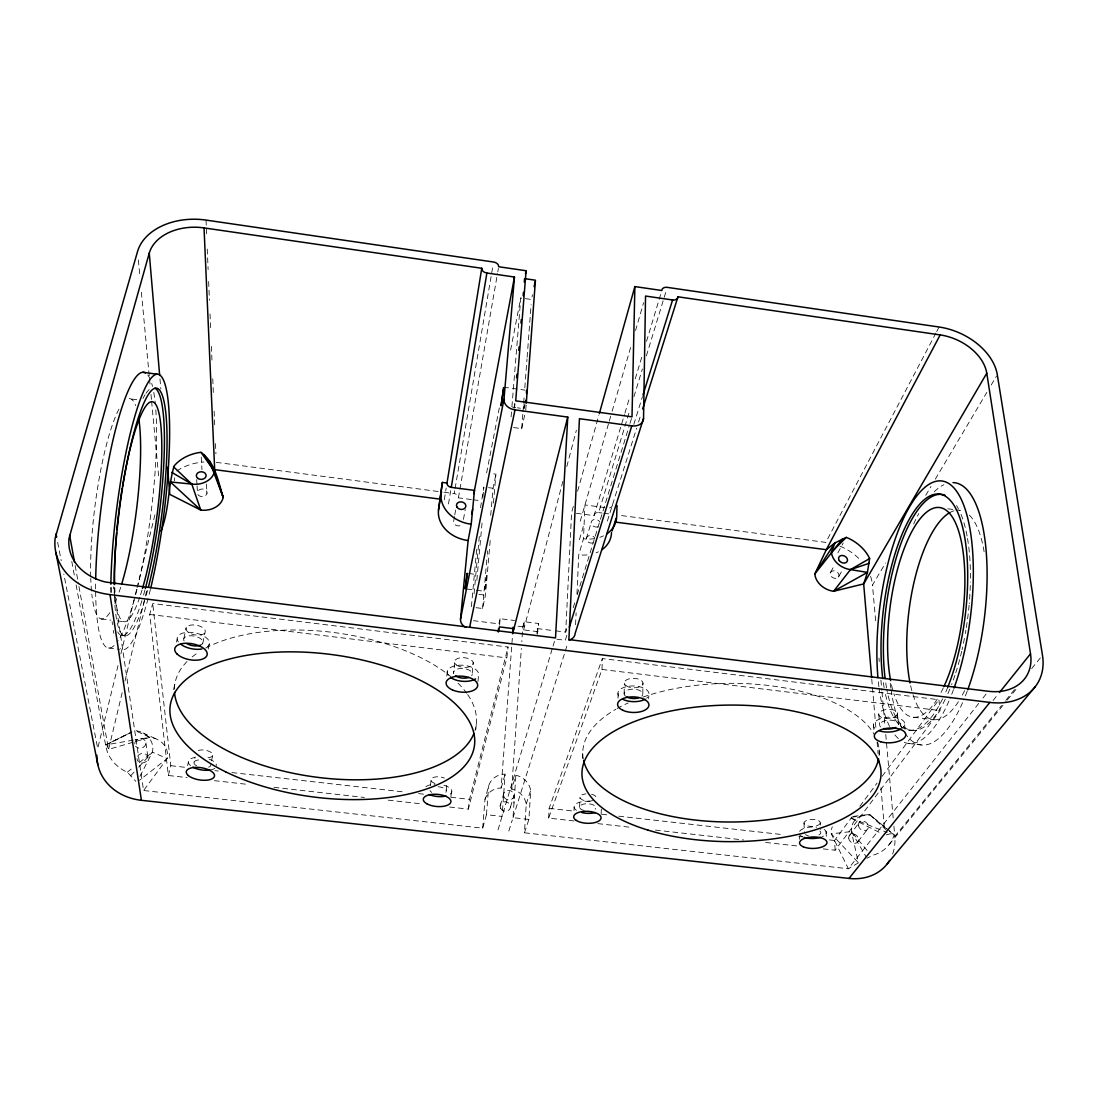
<?xml version="1.0" encoding="UTF-8"?>
<svg xmlns="http://www.w3.org/2000/svg" width="1098" height="1098" viewBox="0 0 1098 1098"><rect width="100%" height="100%" fill="white"/><g stroke="black" fill="none" stroke-linecap="round" stroke-linejoin="round"><path stroke-width="0.75" stroke-dasharray="5 3.75" d="M648.712 698.822L648.753 695.707M642.824 693.758L642.975 682.983M624.131 693.991L624.378 683.231M617.996 698.246L618.147 692.028M601.155 814.112L601.361 807.455M574.062 820.961L548.629 818.12L601.992 669.464L602.349 658.567L938.9 699.728L940.135 710.598L835.153 850.223L823.294 848.891M582.516 758.361L582.764 752.02M579.579 807.401L579.977 797.505M573.993 810.626L574.13 807.305M576.958 594.018L578.742 554.751L583.491 538.775L584.96 504.956L604.531 507.523M575.572 624.748L576.121 612.794M555.615 630.856L565.703 632.105L571.591 512.684L573.911 504.421M548.629 818.12L549.151 808.334L602.349 658.567M524.446 832.792L528.907 819.437L530.677 790.395A18.982 17.101 18 0 0 519.134 776.217L515.868 775.257L511.695 789.133L514.893 790.08A18.666 16.923 18.1 0 1 526.23 804.079L524.446 832.792L848.356 868.751L858.471 862.822L851.389 831.57A21.562 17.637 38.3 0 1 869.987 814.894L885.221 827.357M536.84 633.477L538.555 623.486L524.171 621.701L522.826 626.807L521.811 641.754M537.347 634.205L538.555 623.486M528.907 819.437L513.013 817.667L515.868 775.257M511.695 789.133L521.344 648.52M538.061 631.666L523.622 629.895L524.171 621.701M482.695 828.167L484.987 799.426L488.734 785.633A19.009 17.143 17.5 0 1 502.17 774.323L505.135 774.145L502.061 816.445L486.455 814.689L482.695 828.167L143.591 790.519L141.656 788.186M525.764 410.062L526.134 404.929M484.987 799.426A18.68 16.95 17.6 0 1 498.218 788.227L501.127 788.048L512.519 635.481M513.535 427.534L521.715 428.645L522.868 413.342M523.005 411.654L524.295 394.662M524.803 387.855L526.999 358.977M527.122 357.275L531.116 304.599M499.59 625.27L500.112 618.709L514.537 620.507M486.455 814.689L488.734 785.633M511.092 416.883L511.778 408.401M511.915 406.699L520.781 297.956L531.501 299.507L532.489 294.676M514.125 408.47L514.674 401.635M477.987 681.446L478.522 675.229A15.756 8.015 5.1 0 0 460.487 665.168A15.756 8.015 5.1 0 0 448.588 675.654M476.079 607.688L482.571 608.498L485.467 595.185L490.477 537.224M493.427 503.131L495.939 474.158L491.273 473.54M475.832 729.47L476.244 724.666M482.571 608.498L487.141 556M487.292 554.312L487.594 550.922M490.696 515.36L493.057 488.253L495.939 474.158M472.236 673.211L473.197 662.41M524.117 403.488L523.938 408.717L517.405 407.825M476.848 580.307L482.269 520.644M471.399 606.631L476.916 546.9M480.54 507.647L483.861 487.045L483.545 490.435M474.075 593.744L479.661 532.777M482.928 497.202L483.394 492.124M450.921 796.75L451.553 790.066M446.255 790.423L447.051 782.147M454.654 662.698L453.611 673.472A9.457 4.817 5.1 0 1 463.919 668.586A9.457 4.817 5.1 0 1 471.701 675.654M446.804 676.121L447.27 671.454M430.498 785.55L431.006 780.596M449.59 807.016L468.352 809.116L506.823 657.894L508.058 647.024L152.732 603.571L149.712 614.455L168.365 775.49L187.113 777.59M468.352 809.116L469.532 799.358L508.058 647.024M444.319 499.7L446.2 488.034M448.492 503.968L450.702 490.669M471.413 499.549L458.401 497.833A4.598 3.665 10 0 0 454.229 493.606L454.805 490.216M455.094 488.528L492.988 265.414M454.476 516.582L453.625 521.523A4.653 3.747 10.3 0 0 456.672 525.571A4.653 3.747 10.3 0 0 462.038 524.501M454.764 514.935L456.205 506.686M458.401 497.833L497.504 273.498M497.792 271.81L498.382 268.434M463.438 519.423L465.25 509.554M486.62 472.922L499.425 407.317M510.597 350.111L520.781 297.956M212.587 755.795L210.638 765.731A8.537 3.719 9 0 1 208.565 767.173M525.036 404.778L523.938 408.717M196.652 765.828A8.537 3.719 9 0 1 194.168 761.916L195.169 756.947M187.621 765.58L188.321 762.232M208.181 649.069L209.471 642.838M514.44 406.946L515.072 403.899M202.773 643.304L205.038 632.503A9.772 4.9 10.7 0 0 192.85 624.913A9.772 4.9 10.7 0 0 189.034 632.764A9.772 4.9 10.7 0 0 205.038 632.503M521.715 428.645L525.091 413.15M183.86 638.473L186.221 627.658M173.58 689.654L175.337 681.584M176.476 642.069L177.176 638.954M500.112 618.709L498.89 623.842L473.513 620.699M122.18 692.714L108.578 749.385L149.904 737.321A22.07 18.927 -12.9 0 1 167.171 758.553L143.591 790.519L113.396 586.757M124.994 681.048L147.008 589.393M118.008 665.58L97.708 748.465L63.835 574.117M120.849 653.969L136.674 589.31M137.085 587.663L154.955 514.715M168.365 775.49L170.808 765.69L152.732 603.571M523.622 629.895L562.876 481.391M566.801 466.54L576.395 430.238M577.603 491.218L598.849 415.305M886.498 828.4L894.101 834.631L893.539 836.649A42.753 35.081 37.2 0 1 873.486 855.054L866.912 858.224M105.71 745.034L131.815 732.023L105.71 745.034L106.026 747.271A44.84 38.279 -11.8 0 0 125.048 771.153L127.341 772.169L135.809 781.296M501.127 788.048L505.135 774.145M580.252 521.179L608.814 422.703M609.28 421.056L611.668 412.834M612.149 411.187L631.226 345.403M635.522 330.594L643.634 302.636M500.125 805.918L503.46 794.527M579.415 539.694L584.15 523.609M498.039 829.868L552.555 647.751M553.049 646.118L555.506 637.938M586.305 538.72L591.149 522.634M576.409 513.301L594.045 515.621L624.501 414.481M624.913 413.095L629.909 396.543M635.234 378.824L642.193 355.752M646.53 341.286L661.353 292.137M594.045 515.621A4.557 3.61 16.8 0 1 598.657 512.56L629.964 409.76M633.944 396.694L642.399 368.955M646.365 355.903L666.747 288.994M510.46 807.071L513.946 795.721L514.001 803.05M565.703 632.105L566.705 628.838M573.238 607.647L575.242 601.114M577.246 594.594L629.497 424.995M629.991 423.361L632.009 416.842M566.815 635.358L565.292 640.271L556.864 639.228M633.807 424.432L642.481 396.598M508.813 831.062L512.313 819.932M513.013 817.667L564.784 652.651M565.292 651.018L567.858 642.852M607.372 521.042L636.634 428.234M638.569 421.961L641.122 413.836M526.23 804.079L530.677 790.395M486.551 575.764L484.643 591.287L486.661 575.887L483.312 575.352M139.954 776.327L152.43 752.171A22.619 19.284 -13.3 0 0 134.889 730.527L149.904 737.321L134.972 739.887M935.921 333.078L825.806 542.398L618.998 515.236M936.718 331.569L939.106 327.012M837.87 552.87L843.223 543.016M830.637 572.223L834.453 565.25M838.543 576.958A4.612 3.541 26.8 0 0 834.315 570.85A4.612 3.541 26.8 0 0 830.912 575.983A4.612 3.541 26.8 0 0 838.543 576.958L842.413 569.999M875.641 620.713L872.471 585.056L885.564 562.986M925.724 495.335L930.953 486.51M935.318 479.153L986.827 392.37M991.192 385.014L996.435 376.189M835.153 850.223L834.535 840.492L851.76 817.255M859.858 806.316L877.082 783.094M882.161 776.259L938.9 699.728M849.179 835.839L858.897 822.992M858.06 841.507L867.942 828.729M978.757 703.365L848.356 868.751L831.241 833.807A21.082 17.403 38.1 0 1 832.284 826.821M982.998 697.985L988.296 691.273M993.072 700.497L998.411 693.826M892.66 853.942A52.58 43.426 37.7 0 0 894.815 836.374L1001.527 705.534M1005.837 700.25L1015.54 688.35M1031.708 668.531L1040.328 657.949M889.064 844.719L1006.152 701.402M1007.237 700.071L1015.911 689.462M130.621 775.888L134.066 772.141M138.65 767.145L152.43 752.171L167.171 758.553L139.473 780.307M127.341 772.169L133.942 766.898M139.226 762.685L152.43 752.171M131.925 732.009L105.792 744.773M886.319 834.892L890.204 833.78L894.101 834.631M133.311 740.162L106.781 744.705L108.578 749.385L78.219 582.448M853.077 816.432L864.881 814.949M851.362 817.228L869.987 814.894L887.939 829.951M867.118 850.483L851.389 831.57L831.241 833.807L858.471 862.822M170.808 765.69L186.084 767.42M214.947 770.672L218.337 771.057M231.911 772.58L405.038 792.083M418.613 793.621L425.406 794.389M450.866 797.258L469.532 799.358M549.151 808.334L574.625 811.202M601.814 814.263L608.608 815.032M618.792 816.171L783.574 834.741M798.864 836.47L802.254 836.854M829.429 839.915L834.535 840.492M214.385 780.651L248.464 784.48M274.033 787.335L364.371 797.464M388.239 800.14L422.318 803.956M597.806 823.624L631.707 827.425M655.451 830.088L743.607 839.97M765.649 842.44L799.55 846.242M108.537 647.985L119.531 649.302M908.417 743.442L921.222 744.966M101.222 618.929L110.898 620.109M117.362 620.892L123.813 621.674M913.55 717.241L933.986 719.712M121.837 635.495L124.65 635.838M908.485 730.005L911.038 730.307M149.712 614.455L506.823 657.894M601.992 669.464L940.135 710.598M518.036 626.203L522.826 626.807M537.142 628.578L553.941 630.65M466.828 589.05L474.926 590.065M476.546 590.271L484.643 591.287M478.893 594.361L485.467 595.185M468.736 573.513L476.834 574.542M216.292 462.354L442.329 492.041M444.031 492.261L454.229 493.606M598.657 512.56L602.047 513.013M603.749 513.233L610.529 514.125M473.046 499.755L481.171 500.825M488.459 487.649L493.057 488.253M136.742 399.713L128.658 398.629A111.076 20.835 -82.7 0 1 135.658 405.505M947.807 508.772L954.093 509.623M955.672 509.829L961.958 510.68A105.532 37.908 -82.7 0 0 959.35 510.213M512.505 407.152L515.772 407.591M503.598 387.182L524.858 390.119M851.225 818.065L887.088 832.531M142.905 732.929L157.755 739.681M851.142 818.175L880.61 833.039M889.215 831.035L893.072 834.26M869.987 814.894L887.829 831.557M851.389 831.57L866.048 856.756M57.645 542.275L61.227 560.707M71.782 561.476L74.87 578.221M76.105 584.918L106.026 747.271M75.158 565.58L77.917 580.76M145.924 742.893L147.956 757.689M904.628 724.776L905.081 729.415M897.409 713.796A9.374 4.488 -3.3 0 1 882.792 717.817A9.374 4.488 -3.3 0 1 884.014 709.994A9.374 4.488 -3.3 0 1 897.409 713.796L898.425 724.543A9.415 4.461 -3.2 0 0 887.266 720.302A9.415 4.461 -3.2 0 0 880.596 726.945M138.362 259.965L139.954 276.984M141.395 292.315L149.369 377.41M149.534 379.112L150.33 387.621M150.975 394.443L151.455 399.548M151.606 401.25L158.949 479.538M878.963 658.073L879.265 661.463M880.925 680.142L881.831 690.34M881.982 692.028L885.002 725.998M885.757 734.48L893.305 819.396M893.909 826.19L894.815 836.374M878.729 713.988L879.649 724.721M879.114 749.632L879.663 756.11M871.743 679.017L872.32 685.811M872.471 687.513L875.93 728.276M877.082 741.85L878.098 753.75M880.98 787.705L884.59 830.17M873.459 724.502L874.104 732.229M159.979 378.865L160.843 389.063M174.404 477.822L174.651 480.965M825.998 831.282L826.41 837.925M196.679 479.634L196.967 484.342M197.064 485.906L197.338 490.6M820.288 822.91A8.166 3.5 -1.1 0 1 807.799 825.943A8.166 3.5 -1.1 0 1 808.306 819.89A8.166 3.5 -1.1 0 1 820.288 822.91L820.673 829.498M201.25 457.07L201.95 469.711M803.969 822.951L804.491 832.806M206.479 484.012L206.959 493.4M799.495 835.962L799.66 839.27M206.04 220.094L206.753 237.154M207.261 249.095L208.126 269.573M208.634 281.513L209.43 300.276M210.006 313.918L210.734 330.992M211.379 346.337L212.024 361.695M212.751 378.755L213.396 394.113M214.124 411.174L214.7 424.816M215.496 443.592L215.935 453.817M592.769 800.62A8.166 3.651 2.5 0 1 580.705 798.74A8.166 3.651 2.5 0 1 585.989 793.868M591.561 794.279A8.166 3.651 2.5 0 1 596.228 797.436M176.778 470.96A48.463 38.142 -1.3 0 1 203.871 461.997M819.918 831.049A8.194 3.472 -1 0 1 816.528 835.784M808.375 835.798A8.194 3.472 -1 0 1 805.465 834.535M874.735 728.235A15.701 7.439 -3.2 0 1 880.335 718.765A15.701 7.439 -3.2 0 1 900.429 718.943A15.701 7.439 -3.2 0 1 901.623 728.482M120.67 587.361A111.076 20.835 -82.7 0 1 118.694 593.263M116.704 598.671A111.076 20.835 -82.7 0 1 113.808 605.451M109.827 612.698A111.076 20.835 -82.7 0 1 91.82 594.21M91.518 591.067A111.076 20.835 -82.7 0 1 90.763 578.481M90.722 576.889A111.076 20.835 -82.7 0 1 120.643 406.123M174.417 689.269A152.059 72.852 7.5 0 1 187.333 661.229M192.15 656.92A152.059 72.852 7.5 0 1 198.779 652.13M205.655 648.095A152.059 72.852 7.5 0 1 450.853 676.711M458.017 683.162A152.059 72.852 7.5 0 1 466.76 693.291M467.693 694.622A152.059 72.852 7.5 0 1 474.967 730.582M618.723 696.091A15.619 7.851 1.5 0 1 635.22 686.044A15.619 7.851 1.5 0 1 646.736 698.204M144.895 590.189A124.884 21.576 -82.7 0 1 143.193 596.31M141.903 600.661A124.884 21.576 -82.7 0 1 117.706 631.968M111.296 592.467A124.884 21.576 -82.7 0 1 111.186 585.797M142.946 398.492A124.884 21.576 -82.7 0 1 145.06 394.758M145.979 393.359A124.884 21.576 -82.7 0 1 150.344 388.692M956.523 505.533A118.955 41.161 -82.7 0 1 958.54 509.019M961.011 514.372A118.955 41.161 -82.7 0 1 967.269 536.977M967.516 538.432A118.955 41.161 -82.7 0 1 970.371 582.215M970.289 585.44A118.955 41.161 -82.7 0 1 969.246 603.557M969.095 605.231A118.955 41.161 -82.7 0 1 966.171 628.564M965.897 630.211A118.955 41.161 -82.7 0 1 965.334 633.519M964.428 638.418A118.955 41.161 -82.7 0 1 962.068 649.659M961.711 651.238A118.955 41.161 -82.7 0 1 955.466 673.747M954.931 675.352A118.955 41.161 -82.7 0 1 951.609 684.644M949.866 689.022A118.955 41.161 -82.7 0 1 947.478 694.581M945.309 699.165A118.955 41.161 -82.7 0 1 886.827 689.407M886.553 687.911A118.955 41.161 -82.7 0 1 885.345 680.184M583.354 759.198A148.244 69.325 -0.2 0 1 615.813 709.267M617.103 708.539A148.244 69.325 -0.2 0 1 628.193 702.94M642.975 697.079A148.244 69.325 -0.2 0 1 874.475 734.946M877.645 742.262A148.244 69.325 -0.2 0 1 879.073 755.52M839.929 546.159A46.267 35.644 26.8 0 1 860.489 560.172M870.563 576.395A46.267 35.644 26.8 0 1 872.471 585.056M147.53 590.504A124.856 21.342 -82.7 0 1 145.842 596.626M144.552 600.99A124.856 21.342 -82.7 0 1 114.192 586.167M969.383 515.182A105.532 37.908 -82.7 0 1 984.165 552.088M964.648 690.642A105.532 37.908 -82.7 0 1 960.901 697.669M958.417 701.704A105.532 37.908 -82.7 0 1 912.616 693.414M911.807 690.573A105.532 37.908 -82.7 0 1 910.366 684.534M949.88 512.56A105.532 37.908 -82.7 0 1 953.984 510.803M943.251 688.007A105.669 36.536 -82.7 0 1 939.6 695.061M937.198 699.11A105.669 36.536 -82.7 0 1 893.882 693.758M892.66 689.613A105.669 36.536 -82.7 0 1 890.917 682.146M184.08 641.054A9.827 4.872 10.6 0 1 188.883 635.866A9.827 4.872 10.6 0 1 201.058 638.967A9.827 4.872 10.6 0 1 200.412 645.226M443.88 785.248A13.794 6.135 5.1 0 1 448.986 794.966M425.832 786.772A13.794 6.135 5.1 0 1 435.055 784.205M434.973 783.45A8.249 3.706 5.1 0 1 432.392 777.892A8.249 3.706 5.1 0 1 444.443 778.084M431.775 792.372A8.276 3.678 5.1 0 1 429.991 790.505M438.143 786.758A8.276 3.678 5.1 0 1 445.843 792.303M824.145 829.443A13.656 5.778 -1 0 1 821.977 836.854M802.775 836.882A13.656 5.778 -1 0 1 799.413 834.315M799.591 831.323A13.656 5.778 -1 0 1 816.651 827.165M142.04 589.983A110.925 19.16 -82.7 0 1 140.16 595.898M139.693 597.298A110.925 19.16 -82.7 0 1 115.4 597.092M115.029 592.33A110.925 19.16 -82.7 0 1 114.714 586.016M584.287 810.53A8.194 3.623 2.5 0 1 580.32 805.575A8.194 3.623 2.5 0 1 591.204 804.203A8.194 3.623 2.5 0 1 595.143 809.171M967.173 691.301A132.172 46.665 -82.7 0 1 963.742 699.961M962.562 702.693A132.172 46.665 -82.7 0 1 904.958 733.093M901.925 727.933A132.172 46.665 -82.7 0 1 891.082 689.722M890.876 688.226A132.172 46.665 -82.7 0 1 889.819 678.921M913.66 523.993A132.172 46.665 -82.7 0 1 918.738 513.603M934.316 491.698A132.172 46.665 -82.7 0 1 943.868 484.726M953.489 689.626A132.282 45.581 -82.7 0 1 950.099 698.287M948.933 701.032A132.282 45.581 -82.7 0 1 903.778 742.138M898.37 738.57A132.282 45.581 -82.7 0 1 892.55 731.597M889.613 726.451A132.282 45.581 -82.7 0 1 879.114 688.268M878.922 686.758A132.282 45.581 -82.7 0 1 877.92 677.452M947.752 687.252A118.968 40.969 -82.7 0 1 944.774 694.252M942.619 698.836A118.968 40.969 -82.7 0 1 905.713 729.196M904.368 728.578A118.968 40.969 -82.7 0 1 884.988 692.028M884.137 687.623A118.968 40.969 -82.7 0 1 882.737 678.289M198.23 750.483A8.51 3.747 9.1 0 1 211.543 752.775A8.51 3.747 9.1 0 1 206.822 757.798M194.168 761.916A8.537 3.719 9 0 1 199.946 759.898M178.411 641.918A16.374 8.111 10.6 0 1 194.085 632.722A16.374 8.111 10.6 0 1 207.549 646.695M576.45 810.324A13.656 6.025 2.5 0 1 576.574 803.475A13.656 6.025 2.5 0 1 591.108 801.609M625.695 696.324A9.36 4.708 1.5 0 1 626.999 690.313A9.36 4.708 1.5 0 1 639.036 690.162A9.36 4.708 1.5 0 1 641.836 696.118M612.464 504.86A4.625 3.637 17 0 1 609.541 507.907M214.796 768.353A14.233 6.204 9 0 1 209.814 770.055M190.489 765.608A14.233 6.204 9 0 1 194.909 757.51M209.1 759.116A14.233 6.204 9 0 1 216.498 765.43M198.505 490.381A4.845 3.788 -1.4 0 1 205.916 490.326A4.845 3.788 -1.4 0 1 204.612 496.049A4.845 3.788 -1.4 0 1 197.654 494.114M592.989 542.837A4.612 3.692 16.8 0 1 586.854 540.669A4.612 3.692 16.8 0 1 588.706 535.783A4.612 3.692 16.8 0 1 594.841 537.951M597.93 526.793A4.68 3.719 16.8 0 1 591.685 524.597A4.68 3.719 16.8 0 1 593.565 519.683A4.68 3.719 16.8 0 1 599.796 521.879M150.399 589.42A138.842 23.758 -82.7 0 1 148.463 597.147M148.065 598.657A138.842 23.758 -82.7 0 1 120.286 648.63M113.849 633.395A138.842 23.758 -82.7 0 1 113.3 630.417M112.476 624.652A138.842 23.758 -82.7 0 1 112.133 621.66M110.802 592.357A138.842 23.758 -82.7 0 1 110.843 585.92M147.818 375.049A138.952 25.062 -82.7 0 1 149.891 378.604M151.702 383.49A138.952 25.062 -82.7 0 1 152.512 386.414M153.775 392.425A138.952 25.062 -82.7 0 1 155.271 403.584M155.806 409.897A138.952 25.062 -82.7 0 1 138.142 584.63M136.962 589.393A138.952 25.062 -82.7 0 1 134.958 597.051M134.148 600.002A138.952 25.062 -82.7 0 1 117.747 641.191M114.068 645.597A138.952 25.062 -82.7 0 1 95.636 590.491M95.622 588.912A138.952 25.062 -82.7 0 1 95.622 584.04M137.634 756.248A5.531 4.735 -13.2 0 1 146.556 754.765A5.531 4.735 -13.2 0 1 144.524 762.506A5.531 4.735 -13.2 0 1 136.989 758.691M134.766 743.895A5.627 4.79 -12.5 0 1 142.081 738.707A5.627 4.79 -12.5 0 1 144.744 746.118A5.627 4.79 -12.5 0 1 135.603 746.228M598.424 551.786A32.13 25.652 16.2 0 1 596.09 552.816M587.059 554.915A32.13 25.652 16.2 0 1 578.742 554.751M603.461 535.824A32.611 25.83 16.1 0 1 599.865 537.306M594.677 538.61A32.611 25.83 16.1 0 1 583.491 538.775M848.685 838.131A5.284 4.351 38.3 0 0 856.385 843.017A5.284 4.351 38.3 0 0 855.781 834.892A5.284 4.351 38.3 0 0 848.685 838.131M858.403 825.298A5.366 4.392 37.8 0 0 866.24 830.266A5.366 4.392 37.8 0 0 865.595 822.031A5.366 4.392 37.8 0 0 858.403 825.298M456.59 665.086A9.415 4.845 5.1 0 0 472.662 664.88A9.415 4.845 5.1 0 0 462.519 657.633A9.415 4.845 5.1 0 0 456.59 665.086M625.887 685.536A9.319 4.735 1.4 0 0 642.001 685.358A9.319 4.735 1.4 0 0 633.121 678.331A9.319 4.735 1.4 0 0 625.887 685.536M500.661 808.389A5.215 4.735 17.9 0 0 509.609 809.377A5.215 4.735 17.9 0 0 505.615 801.746A5.215 4.735 17.9 0 0 500.661 808.389M504.009 797.024A5.298 4.776 17.8 0 0 513.082 798.04A5.298 4.776 17.8 0 0 509.033 790.34A5.298 4.776 17.8 0 0 504.009 797.024"/><path stroke-width="1.5" d="M568.97 640.093A9.635 8.07 17.3 0 0 575.187 633.271L643.538 418.434L645.542 296.048L672.58 299.974A5.504 3.87 16.6 0 0 677.974 296.803L940.176 334.917A44.689 30.483 24.4 0 1 986.773 373.21L1030.514 653.804L999.482 692.495M849.015 878.427L989.806 702.418A65.029 48.696 32.6 0 0 1042.482 655.314L997.3 374.72A55.874 38.101 24.4 0 0 939.106 327.012L667.241 287.36A5.49 3.857 16.4 0 0 661.833 290.503L634.877 286.578L632.009 416.842L515.703 400.852L526.093 270.739L498.67 266.745A5.559 3.939 11 0 0 493.565 262.024L206.04 220.094A59.045 41.422 2 0 0 137.566 251.456L55.175 538.061A68.803 54.31 -5.6 0 0 110.02 594.608L141.422 800.305L849.015 878.427A52.58 43.426 37.7 0 0 889.572 860.434M617.007 505.464L616.692 516.582A32.611 25.83 16.1 0 1 606.714 533.957M503.982 399.247A11.845 8.962 12.2 0 0 514.989 409.87L567.762 417.089L555.506 637.938L105.82 582.091A55.065 43.453 -5.6 0 1 69.023 538.336L149.259 253.13A47.228 33.132 2 0 1 204.036 227.904L481.761 268.269A5.572 3.953 10.8 0 0 486.881 273.031L514.468 277.025L503.982 399.247L460.515 619.094A9.704 8.166 11.4 0 0 465.744 627.383M526.505 393.523L526.505 390.353M512.642 633.793L513.123 627.246M526.271 403.227L535.44 280.21L526.107 278.851M498.492 628.742L498.245 632.009L499.453 626.903L513.946 628.701M516.595 377.712L516.87 374.294M518.791 350.386L519.066 346.968M520.987 323.045L521.262 319.628M523.183 295.719L523.458 292.301M524.281 282.049L524.556 278.631M468.119 540.532L471.22 524.226L474.473 490.394L451.264 487.347A4.68 3.706 9.9 0 1 447.01 483.038L442.37 482.434L438.5 510.131A32.391 25.981 10.8 0 0 468.119 540.532L460.515 619.094M871.606 677.329L863.673 583.916L867.434 572.401L869.616 558.566L868.806 556.823A37.565 28.699 26.6 0 0 848.26 538.185L846.27 537.389L835.002 542.837L826.314 549.686L814.853 573.897A18.474 14.192 26.8 0 0 833.588 591.273L863.673 583.916L986.773 373.21M438.5 510.131L442.37 482.434M525.407 402.623L525.764 400.262M167.5 467.213L169.819 494.402L200.783 510.076A19.366 15.207 -1.4 0 0 223.21 497.421C218.186 481.487 215.428 462.889 200.989 452.335L198.752 452.609A39.377 30.744 -1 0 0 174.102 465.977C167.816 487.073 169.38 510.09 161.022 531.061M447.01 483.038L481.761 268.269M451.264 487.347L486.881 273.031M473.842 493.716L514.468 277.025M471.742 513.988L472.675 509.06M525.475 273.896L526.093 270.739M534.122 286.647L535.11 281.815M469.724 626.793L514.989 409.87M512.972 632.517L567.762 417.089M599.302 413.658L634.877 286.578M569.354 627.178L631.803 425.859A11.762 8.839 16.7 0 0 643.538 418.434M642.989 394.964L672.58 299.974M642.659 408.964L677.974 296.803M612.039 531.048L616.17 518.187M869.616 558.566L850.497 569.601L833.588 591.273L867.434 572.401L850.497 569.601A18.68 14.164 26.6 0 1 831.447 552.17L835.002 542.837L814.853 573.897L842.372 538.981M940.176 334.917L826.314 549.686L615.223 522.058M887.143 863.975L1035.249 686.703M831.447 552.17L846.27 537.389M850.497 569.601L869.149 563.315M203.94 454.929L214.577 471.509L223.21 497.421L209.293 460.638L214.577 471.509A19.627 15.207 -1.2 0 1 191.793 484.094L170.368 481.94L200.783 510.076L191.793 484.094L173.511 466.787M110.02 594.608L989.806 702.418M439.735 499.096L214.673 469.642L204.036 227.904M142.918 372.277L157.055 374.212M631.803 425.859L579.442 418.695L568.888 639.585L988.296 691.273A52.018 38.952 32.6 0 0 1030.514 653.804M171.81 472.414L191.793 484.094M200.989 452.335L214.577 471.509M55.833 552.376L97.818 764.62M56.012 533.889L56.671 537.238M69.641 535.234L74.54 562.217M878.524 758.842L878.812 762.232M149.259 253.13L159.677 375.461M910.036 682.956A105.532 37.908 -82.7 0 1 949.88 512.56M895.79 727.425A9.415 4.461 -3.2 0 1 883.78 728.55M138.842 419.011A111.076 20.835 -82.7 0 1 121.645 584.218M114.178 584.561A124.856 21.342 -82.7 0 1 137.895 419.107A124.856 21.342 -82.7 0 1 166.512 421.426A124.856 21.342 -82.7 0 1 148.354 587.334M473.938 733.45A152.059 72.852 7.5 0 1 314.344 776.917A152.059 72.852 7.5 0 1 174.527 692.371M209.814 770.055A14.233 6.204 9 0 1 192.823 767.159M141.422 800.305A55.161 47.351 -12.4 0 1 96.912 755.273M154.969 388.212A124.884 21.576 -82.7 0 1 163.849 462.629A124.884 21.576 -82.7 0 1 145.307 588.61M885.139 678.591A118.955 41.161 -82.7 0 1 898.397 550.976A118.955 41.161 -82.7 0 1 944.953 495.157M878.345 759.898A148.244 69.325 -0.2 0 1 731.076 822.004A148.244 69.325 -0.2 0 1 583.656 760.612M877.92 677.452A132.282 45.581 -82.7 0 1 908.389 508.827A132.282 45.581 -82.7 0 1 967.448 517.103A132.282 45.581 -82.7 0 1 954.038 688.117M475.544 678.893A15.756 8.015 5.1 0 1 450.743 677.576M122.454 486.675A110.925 19.16 -82.7 0 1 159.388 415.126A110.925 19.16 -82.7 0 1 142.493 588.432M114.672 584.507A110.925 19.16 -82.7 0 1 116.608 532.763M116.882 529.716A110.925 19.16 -82.7 0 1 118.913 511.229M119.106 509.678A110.925 19.16 -82.7 0 1 122.207 488.185M953.009 482.598A132.172 46.665 -82.7 0 1 986.402 554.202A132.172 46.665 -82.7 0 1 967.722 689.805M890.615 680.568A105.669 36.536 -82.7 0 1 910.366 534.397A105.669 36.536 -82.7 0 1 961.052 540.189A105.669 36.536 -82.7 0 1 943.882 686.662M645.116 699.261A15.619 7.851 1.5 0 1 623.225 699.522M200.412 645.226A9.827 4.872 10.6 0 1 186.77 643.579M820.618 837.349A13.656 5.778 -1 0 1 804.052 837.362M468.819 677.466A9.457 4.817 5.1 0 1 455.601 675.888M446.021 796.023A13.794 6.135 5.1 0 1 429.345 794.54M882.737 678.289A118.968 40.969 -82.7 0 1 908.307 521.028A118.968 40.969 -82.7 0 1 962.905 528.55A118.968 40.969 -82.7 0 1 947.752 687.252M201.867 648.987A16.374 8.111 10.6 0 1 180.662 644.169M595.294 812.63A13.656 6.025 2.5 0 1 581.762 812.547M638.638 697.875A9.36 4.708 1.5 0 1 626.697 696.969M900.607 729.099A15.701 7.439 -3.2 0 1 879.814 730.994M110.871 584.273A138.842 23.758 -82.7 0 1 137.909 406.384A138.842 23.758 -82.7 0 1 168.886 409.142A138.842 23.758 -82.7 0 1 150.783 587.842M95.691 579.044A138.952 25.062 -82.7 0 1 114.068 435.467A138.952 25.062 -82.7 0 1 145.485 372.922M611.517 532.654A32.13 25.652 16.2 0 1 601.635 549.92M471.22 524.226A32.885 26.16 10.9 0 1 441.121 493.537M503.666 387.663L501.086 405.587L503.666 387.663M467.213 574.076L465.195 588.844L467.117 573.307L467.213 574.076M839.311 560.653A4.68 3.569 26.6 0 0 847.052 561.654A4.68 3.569 26.6 0 0 842.742 555.492A4.68 3.569 26.6 0 0 839.311 560.653M198.079 478.536A4.914 3.829 -1.1 0 0 206.067 476.203A4.914 3.829 -1.1 0 0 199.548 472.003A4.914 3.829 -1.1 0 0 198.079 478.536M880.596 741.726A15.77 7.384 -3.1 0 0 905.685 735.619A15.77 7.384 -3.1 0 0 883.849 728.88A15.77 7.384 -3.1 0 0 880.596 741.726M225.598 771.812A153.432 71.795 7.4 0 0 472.703 752.734A153.432 71.795 7.4 0 0 268.598 652.679A153.432 71.795 7.4 0 0 225.598 771.812M622.813 710.282A15.688 7.796 1.5 0 0 648.616 706.577A15.688 7.796 1.5 0 0 628.385 697.175A15.688 7.796 1.5 0 0 622.813 710.282M188.334 775.545A14.301 6.163 8.9 0 0 212.861 778.358A14.301 6.163 8.9 0 0 200.001 767.557A14.301 6.163 8.9 0 0 188.334 775.545M648.095 830.17A149.548 68.296 -0.1 0 0 880.678 777.933A149.548 68.296 -0.1 0 0 665.663 712.135A149.548 68.296 -0.1 0 0 648.095 830.17M452.486 689.956A15.839 7.96 5.1 0 0 477.589 686.113A15.839 7.96 5.1 0 0 455.615 676.423A15.839 7.96 5.1 0 0 452.486 689.956M426.916 803.818A13.849 6.08 5.1 0 0 450.276 803.214A13.849 6.08 5.1 0 0 434.163 794.252A13.849 6.08 5.1 0 0 426.916 803.818M575.942 820.206A13.711 5.984 2.5 0 0 599.632 820.426A13.711 5.984 2.5 0 0 586.552 811.312A13.711 5.984 2.5 0 0 575.942 820.206M803.173 846.736A13.711 5.737 -1 0 0 826.341 844.225A13.711 5.737 -1 0 0 810.214 837.156A13.711 5.737 -1 0 0 803.173 846.736M177.176 654.12A16.443 8.057 10.5 0 0 205.299 657.578A16.443 8.057 10.5 0 0 190.448 643.497A16.443 8.057 10.5 0 0 177.176 654.12M456.919 507.015A4.721 3.774 10.3 0 0 465.03 508.058A4.721 3.774 10.3 0 0 461.544 501.896A4.721 3.774 10.3 0 0 456.919 507.015"/></g></svg>
